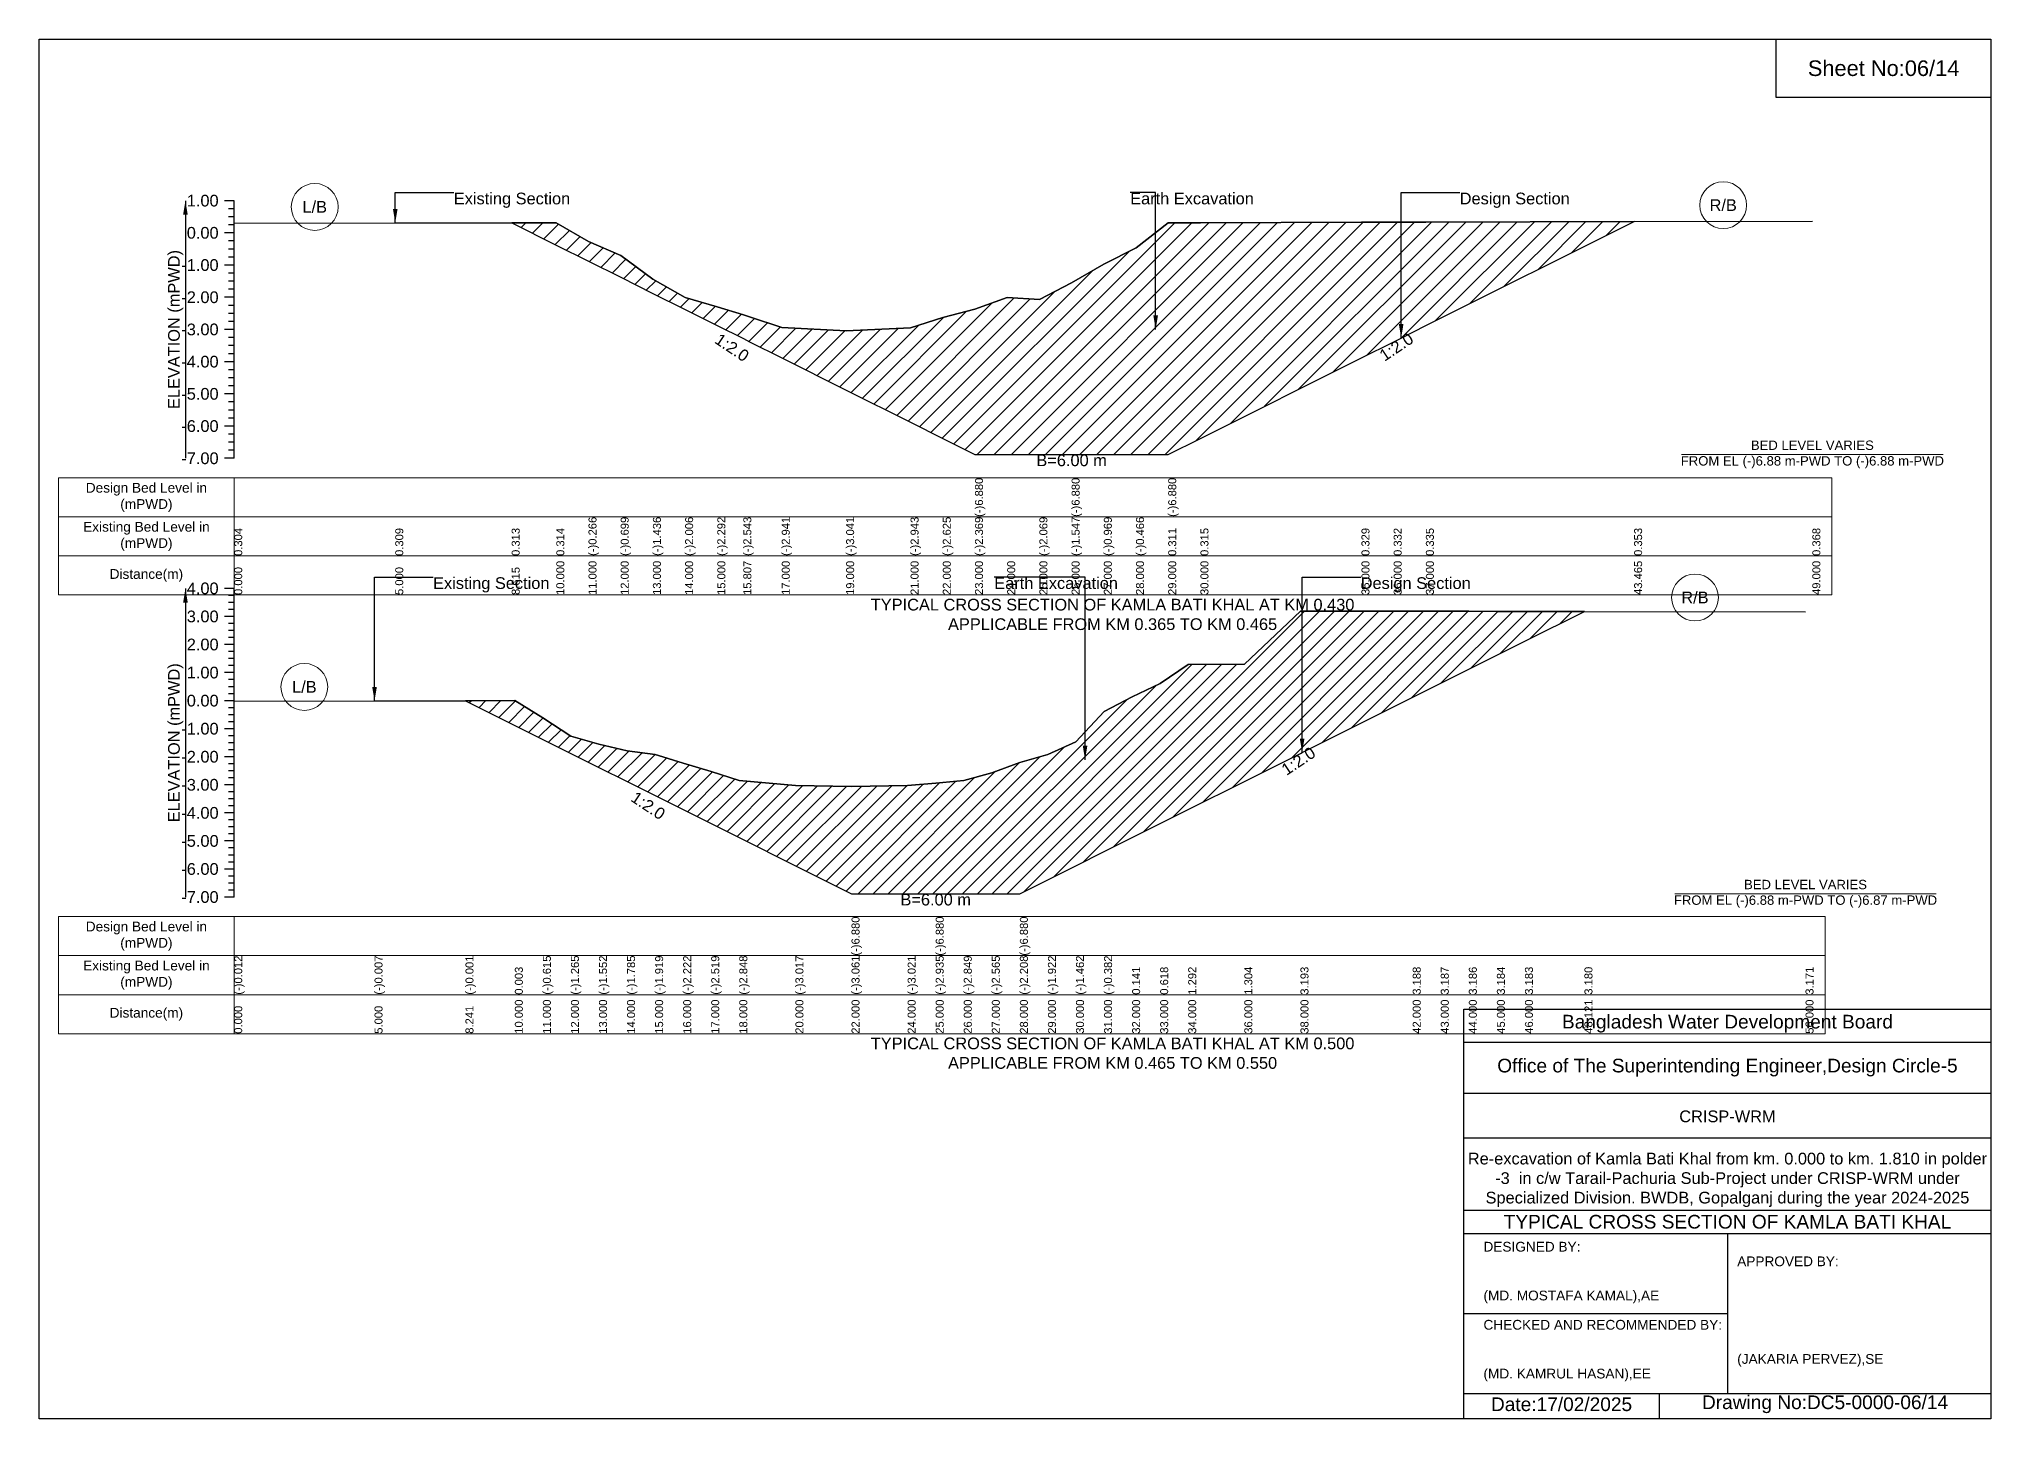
# Model space of a CAD drawing. Header units: inches. Extents: x 91000 to 238000, y -5656 to 51.
# Drawn here: x 150000 to 158000, y -5656 to 0 of the extents above; entities that cross this region are included whole.
import ezdxf

# ---------------------------------------------------------------- set-up
doc = ezdxf.new("R2010")
doc.units = ezdxf.units.IN
doc.header["$LTSCALE"] = 7
doc.header["$MEASUREMENT"] = 0
for name, color, linetype, lineweight in [('Cross section Data Border', 7, 'Continuous', 9), ('Cross Section Labels', 7, 'Continuous', 9), ('Existing_Bed_Level for Xsection', 7, 'Continuous', 25)]:
    doc.layers.add(name, color=color, linetype=linetype, lineweight=lineweight)
doc.styles.get("Standard").update_dxf_attribs({"font": 'arial.ttf'})
doc.dimstyles.get("Standard").update_dxf_attribs({"dimtxt": 0.18, "dimasz": 0.18, "dimexe": 0.18, "dimexo": 0.0625, "dimgap": 0.09, "dimtad": 0, "dimtih": 1, "dimtoh": 1, "dimdec": 4, "dimzin": 0, "dimdsep": 46, "dimtxsty": 'Standard', "dimcen": 0.09, "dimadec": 0, "dimazin": 0, "dimtfac": 1, "dimtdec": 4, "dimtofl": 0, "dimtmove": 0, "dimatfit": 3, "dimfxl": 1, "dimtolj": 1, "dimtzin": 0, "dimarcsym": 0})

msp = doc.modelspace()

# ---------------------------------------------------------------- hatches: boundary and pattern name
at = {"layer": 'Existing_Bed_Level for Xsection'}
h = msp.add_hatch(dxfattribs=at)
h.set_pattern_fill('ANSI31', color=256, scale=396, style=0)
h.paths.add_polyline_path([(151937.1, -753.3), (152120, -844.7), (152252, -910.7), (152384, -976.7), (152516, -1042.7), (152648, -1108.7), (152780, -1174.7), (152886.6, -1228), (152912, -1240.7), (153044, -1306.7), (153308, -1438.7), (153572, -1570.7), (153704, -1636.7), (153836, -1702.7), (153968, -1702.7), (154100, -1702.7), (154232, -1702.7), (154364, -1702.7), (154496, -1702.7), (154628, -1702.7), (154760, -1636.7), (155420, -1306.7), (155552, -1240.7), (155582.7, -1225.4), (155684, -1174.7), (156537.4, -748), (155684, -750.4), (155582.7, -750.7), (155552, -750.8), (155420, -751.2), (154760, -753), (154628, -753.5), (154496, -856.1), (154364, -922.5), (154232, -998.8), (154100, -1067.7), (153968, -1059.4), (153836, -1107.3), (153704, -1141.1), (153572, -1183.1), (153308, -1196), (153044, -1182.8), (152912, -1138.2), (152886.6, -1130.3), (152780, -1097.1), (152648, -1059.4), (152516, -984.1), (152384, -886.9), (152252, -829.7), (152120, -753.1)])
h = msp.add_hatch(dxfattribs=at)
h.set_pattern_fill('ANSI31', color=256, scale=345, style=0)
h.paths.add_polyline_path([(151747.7, -2712), (151950, -2813.2), (152065, -2870.7), (152180, -2928.2), (152295, -2985.7), (152410, -3043.2), (152525, -3100.7), (152538.9, -3107.6), (152640, -3158.2), (152755, -3215.7), (152870, -3273.2), (153100, -3388.2), (153330, -3503.2), (153560, -3503.2), (153675, -3503.2), (153790, -3503.2), (153905, -3503.2), (154020, -3503.2), (154135, -3445.7), (154250, -3388.2), (154365, -3330.7), (154480, -3273.2), (154595, -3215.7), (154710, -3158.2), (154940, -3043.2), (155170, -2928.2), (155176.9, -2924.7), (155630, -2698.2), (155745, -2640.7), (155860, -2583.2), (155975, -2525.7), (156090, -2468.2), (156333.9, -2346.2), (156090, -2345.9), (155975, -2345.8), (155860, -2345.7), (155745, -2345.5), (155630, -2345.4), (155176.9, -2344.8), (155170, -2344.8), (154940, -2562), (154710, -2563.4), (154595, -2640.9), (154480, -2695.8), (154365, -2755.9), (154250, -2880.1), (154135, -2933), (154020, -2965.9), (153905, -3007), (153790, -3039.6), (153675, -3049.5), (153560, -3059.4), (153330, -3064), (153100, -3058.9), (152870, -3039.5), (152755, -3001.7), (152640, -2967.5), (152538.9, -2936.9), (152525, -2932.7), (152410, -2917.3), (152295, -2890.5), (152180, -2857.5), (152065, -2782.7), (151950, -2711.6)])

# ---------------------------------------------------------------- linework, layer by layer
for points in [[(150000, 0), (158000, 0), (158000, -5656), (150000, -5656)], [(157120, 0), (158000, 0), (158000, -240), (157120, -240)]]:
    msp.add_lwpolyline(points, close=True)
for points in [[(155840, -5656), (155840, -3976), (158000, -3976)], [(155840, -4112), (158000, -4112)], [(155840, -4320), (158000, -4320)], [(155840, -4504), (158000, -4504)], [(155840, -4800), (158000, -4800)], [(155840, -4896), (158000, -4896)], [(156920, -4896), (156920, -5552)], [(155840, -5224), (156920, -5224)], [(155840, -5552), (158000, -5552)], [(156640, -5552), (156640, -5656)]]:
    msp.add_lwpolyline(points)
at = {"layer": 'Cross section Data Border'}
for points in [[(150080, -1798.6), (157348, -1798.6), (157348, -2278.6), (150080, -2278.6)], [(150080, -3597), (157320, -3597), (157320, -4077), (150080, -4077)]]:
    msp.add_lwpolyline(points, close=True, dxfattribs=at)
for points in [[(150800, -1798.6), (150800, -2278.6)], [(150080, -1958.6), (157348, -1958.6)], [(150080, -2118.6), (157348, -2118.6)], [(150800, -3597), (150800, -4077)], [(150080, -3757), (157320, -3757)], [(150080, -3917), (157320, -3917)]]:
    msp.add_lwpolyline(points, dxfattribs=at)
at = {"layer": 'Cross Section Labels'}
for points in [[(156732.2, -1702.7), (157803.8, -1702.7)], [(156704.2, -3503.2), (157775.8, -3503.2)]]:
    msp.add_lwpolyline(points, dxfattribs=at)
for centre in [(151130, -688.1), (156902.7, -681), (156786.9, -2289.3), (151087.5, -2655.6)]:
    msp.add_circle(centre, 96, dxfattribs=at)
at = {"layer": 'Existing_Bed_Level for Xsection'}
for points in [[(150800, -662.6), (150760, -662.6)], [(150800, -695.6), (150776, -695.6)], [(150800, -1718.6), (150800, -1586.6), (150800, -1454.6), (150800, -1322.6), (150800, -1190.6), (150800, -1058.6), (150800, -926.6), (150800, -794.6), (150800, -662.6)], [(150800, -794.6), (150760, -794.6)], [(150800, -728.6), (150776, -728.6)], [(150800, -761.6), (150776, -761.6)], [(150800, -754.5), (151460, -753.8), (151937.1, -753.3), (152120, -753.1), (152252, -829.7), (152384, -886.9), (152516, -984.1), (152648, -1059.4), (152780, -1097.1), (152886.6, -1130.3), (152912, -1138.2), (153044, -1182.8), (153308, -1196), (153572, -1183.1), (153704, -1141.1), (153836, -1107.3), (153836, -1107.3), (153968, -1059.4), (154100, -1067.7), (154232, -998.8), (154232, -998.8), (154364, -922.5), (154496, -856.1), (154628, -753.5), (154628, -753.5), (154760, -753), (155420, -751.2), (155552, -750.8), (155582.7, -750.7), (155684, -750.4), (156537.4, -748), (157268, -746)], [(150800, -827.6), (150776, -827.6)], [(150800, -860.6), (150776, -860.6)], [(150800, -926.6), (150760, -926.6)], [(150800, -893.6), (150776, -893.6)], [(150800, -959.6), (150776, -959.6)], [(150800, -992.6), (150776, -992.6)], [(150800, -1025.6), (150776, -1025.6)], [(150800, -1058.6), (150760, -1058.6)], [(150800, -1091.6), (150776, -1091.6)], [(150800, -1190.6), (150760, -1190.6)], [(150800, -1124.6), (150776, -1124.6)], [(150800, -1157.6), (150776, -1157.6)], [(150800, -1223.6), (150776, -1223.6)], [(150800, -1256.6), (150776, -1256.6)], [(150800, -1322.6), (150760, -1322.6)], [(150800, -1289.6), (150776, -1289.6)], [(150800, -1355.6), (150776, -1355.6)], [(150800, -1388.6), (150776, -1388.6)], [(150800, -1421.6), (150776, -1421.6)], [(150800, -1454.6), (150760, -1454.6)], [(150800, -1487.6), (150776, -1487.6)], [(150800, -1586.6), (150760, -1586.6)], [(150800, -1520.6), (150776, -1520.6)], [(150800, -1553.6), (150776, -1553.6)], [(150800, -1619.6), (150776, -1619.6)], [(150800, -1652.6), (150776, -1652.6)], [(150800, -1718.6), (150760, -1718.6)], [(150800, -1685.6), (150776, -1685.6)], [(150800, -2252), (150760, -2252)], [(150800, -2280.7), (150776, -2280.7)], [(150800, -2309.5), (150776, -2309.5)], [(150800, -3517), (150800, -3402), (150800, -3287), (150800, -3172), (150800, -3057), (150800, -2942), (150800, -2827), (150800, -2712), (150800, -2597), (150800, -2482), (150800, -2367), (150800, -2252)], [(150800, -2367), (150760, -2367)], [(150800, -2338.2), (150776, -2338.2)], [(150800, -2395.7), (150776, -2395.7)], [(150800, -2713.4), (151375, -2712.8), (151747.7, -2712), (151950, -2711.6), (152065, -2782.7), (152180, -2857.5), (152295, -2890.5), (152410, -2917.3), (152525, -2932.7), (152538.9, -2936.9), (152640, -2967.5), (152755, -3001.7), (152870, -3039.5), (153100, -3058.9), (153330, -3064), (153330, -3064), (153560, -3059.4), (153675, -3049.5), (153675, -3049.5), (153790, -3039.6), (153905, -3007), (154020, -2965.9), (154020, -2965.9), (154135, -2933), (154250, -2880.1), (154365, -2755.9), (154480, -2695.8), (154595, -2640.9), (154710, -2563.4), (154940, -2562), (155170, -2344.8), (155176.9, -2344.8), (155630, -2345.4), (155745, -2345.5), (155860, -2345.7), (155975, -2345.8), (156090, -2345.9), (156333.9, -2346.2), (157240, -2347.4)], [(150800, -2424.5), (150776, -2424.5)], [(150800, -2453.2), (150776, -2453.2)], [(150800, -2482), (150760, -2482)], [(150800, -2510.7), (150776, -2510.7)], [(150800, -2539.5), (150776, -2539.5)], [(150800, -2597), (150760, -2597)], [(150800, -2568.2), (150776, -2568.2)], [(150800, -2625.7), (150776, -2625.7)], [(150800, -2712), (150760, -2712)], [(150800, -2654.5), (150776, -2654.5)], [(150800, -2683.2), (150776, -2683.2)], [(150800, -2740.7), (150776, -2740.7)], [(150800, -2769.5), (150776, -2769.5)], [(150800, -2798.2), (150776, -2798.2)], [(150800, -2827), (150760, -2827)], [(150800, -2855.7), (150776, -2855.7)], [(150800, -2942), (150760, -2942)], [(150800, -2884.5), (150776, -2884.5)], [(150800, -2913.2), (150776, -2913.2)], [(150800, -2970.7), (150776, -2970.7)], [(150800, -2999.5), (150776, -2999.5)], [(150800, -3028.2), (150776, -3028.2)], [(150800, -3057), (150760, -3057)], [(150800, -3085.7), (150776, -3085.7)], [(150800, -3114.5), (150776, -3114.5)], [(150800, -3172), (150760, -3172)], [(150800, -3143.2), (150776, -3143.2)], [(150800, -3200.7), (150776, -3200.7)], [(150800, -3229.5), (150776, -3229.5)], [(150800, -3258.2), (150776, -3258.2)], [(150800, -3287), (150760, -3287)], [(150800, -3315.7), (150776, -3315.7)], [(150800, -3344.5), (150776, -3344.5)], [(150800, -3402), (150760, -3402)], [(150800, -3373.2), (150776, -3373.2)], [(150800, -3430.7), (150776, -3430.7)], [(150800, -3517), (150760, -3517)], [(150800, -3459.5), (150776, -3459.5)], [(150800, -3488.2), (150776, -3488.2)]]:
    msp.add_lwpolyline(points, dxfattribs=at)
for points in [[(151937.1, -753.3), (152120, -844.7), (152252, -910.7), (152384, -976.7), (152516, -1042.7), (152648, -1108.7), (152780, -1174.7), (152886.6, -1228), (152912, -1240.7), (153044, -1306.7), (153308, -1438.7), (153572, -1570.7), (153704, -1636.7), (153836, -1702.7), (153836, -1702.7), (153968, -1702.7), (154100, -1702.7), (154232, -1702.7), (154232, -1702.7), (154364, -1702.7), (154496, -1702.7), (154628, -1702.7), (154628, -1702.7), (154760, -1636.7), (155420, -1306.7), (155552, -1240.7), (155582.7, -1225.4), (155684, -1174.7), (156537.4, -748), (156537.4, -748), (156537.4, -748), (155684, -750.4), (155582.7, -750.7), (155552, -750.8), (155420, -751.2), (154760, -753), (154628, -753.5), (154628, -753.5), (154496, -856.1), (154364, -922.5), (154232, -998.8), (154232, -998.8), (154100, -1067.7), (153968, -1059.4), (153836, -1107.3), (153836, -1107.3), (153704, -1141.1), (153572, -1183.1), (153308, -1196), (153044, -1182.8), (152912, -1138.2), (152886.6, -1130.3), (152780, -1097.1), (152648, -1059.4), (152516, -984.1), (152384, -886.9), (152252, -829.7), (152120, -753.1)], [(151747.7, -2712), (151950, -2813.2), (152065, -2870.7), (152180, -2928.2), (152295, -2985.7), (152410, -3043.2), (152525, -3100.7), (152538.9, -3107.6), (152640, -3158.2), (152755, -3215.7), (152870, -3273.2), (153100, -3388.2), (153330, -3503.2), (153330, -3503.2), (153560, -3503.2), (153675, -3503.2), (153675, -3503.2), (153790, -3503.2), (153905, -3503.2), (154020, -3503.2), (154020, -3503.2), (154135, -3445.7), (154250, -3388.2), (154365, -3330.7), (154480, -3273.2), (154595, -3215.7), (154710, -3158.2), (154940, -3043.2), (155170, -2928.2), (155176.9, -2924.7), (155630, -2698.2), (155745, -2640.7), (155860, -2583.2), (155975, -2525.7), (156090, -2468.2), (156333.9, -2346.2), (156090, -2345.9), (155975, -2345.8), (155860, -2345.7), (155745, -2345.5), (155630, -2345.4), (155176.9, -2344.8), (155170, -2344.8), (154940, -2562), (154710, -2563.4), (154595, -2640.9), (154480, -2695.8), (154365, -2755.9), (154250, -2880.1), (154135, -2933), (154020, -2965.9), (154020, -2965.9), (153905, -3007), (153790, -3039.6), (153675, -3049.5), (153675, -3049.5), (153560, -3059.4), (153330, -3064), (153330, -3064), (153100, -3058.9), (152870, -3039.5), (152755, -3001.7), (152640, -2967.5), (152538.9, -2936.9), (152525, -2932.7), (152410, -2917.3), (152295, -2890.5), (152180, -2857.5), (152065, -2782.7), (151950, -2711.6)]]:
    msp.add_lwpolyline(points, close=True, dxfattribs=at)

# ---------------------------------------------------------------- texts
at = {"attachment_point": 5}
for s, insert, char_height in [('Sheet No:06/14', (157560, -120), 64), ('Bangladesh Water Development Board', (156920, -4036), 56), ('Office of The Superintending Engineer,Design Circle-5', (156920, -4216), 56)]:
    msp.add_mtext(s, dxfattribs=dict(at, insert=insert, char_height=char_height))
for s, insert, char_height, width, attachment_point in [('CRISP-WRM', (156920, -4416), 48, 2240, 5), ('Re-excavation of Kamla Bati Khal from km. 0.000 to km. 1.810 in polder -3  in c/w Tarail-Pachuria Sub-Project under CRISP-WRM under Specialized Division. BWDB, Gopalganj during the year 2024-2025', (156920, -4676), 48, 2160, 5), ('TYPICAL CROSS SECTION OF KAMLA BATI KHAL', (156920, -4848), 56, 2240, 5), ('DESIGNED BY:^J^J^J(MD. MOSTAFA KAMAL),AE', (155920, -5056), 40, 1120, 4), ('APPROVED BY:^J^J^J^J^J^J(JAKARIA PERVEZ),SE', (156960, -5216), 40, 1120, 4), ('CHECKED AND RECOMMENDED BY:^J^J^J(MD. KAMRUL HASAN),EE', (155920, -5376), 40, 1120, 4), ('Date:17/02/2025', (156240, -5596), 56, 1120, 5), ('Drawing No:DC5-0000-06/14', (157320, -5596), 56, 1760, 5)]:
    msp.add_mtext(s, dxfattribs=dict(insert=insert, char_height=char_height, width=width, attachment_point=attachment_point))
at = {"layer": 'Cross section Data Border', "char_height": 40, "width": 640, "attachment_point": 5}
for s, insert in [('Design Bed Level in (mPWD)', (150440, -1878.6)), ('Existing Bed Level in (mPWD)', (150440, -2038.6)), ('Distance(m)', (150440, -2198.6)), ('Design Bed Level in (mPWD)', (150440, -3677)), ('Existing Bed Level in (mPWD)', (150440, -3837)), ('Distance(m)', (150440, -3997))]:
    msp.add_mtext(s, dxfattribs=dict(at, insert=insert))
at = {"layer": 'Cross Section Labels'}
for s, insert, char_height, attachment_point in [('Existing Section', (151700, -629.6), 48, 1), ('Earth Excavation', (154472, -629.6), 48, 1), ('Design Section', (155822.7, -629.6), 48, 1), ('L/B', (151130, -688.1), 48, 5), ('R/B', (156902.7, -681), 48, 5), ('BED LEVEL VARIES ^JFROM EL (-)6.88 m-PWD TO (-)6.88 m-PWD', (157268, -1702.7), 38.4, 5), ('B=6.00 m', (154232, -1702.7), 48, 2), ('Existing Section', (151615, -2206), 48, 1), ('Earth Excavation', (153915, -2206), 48, 1), ('Design Section', (155416.9, -2206), 48, 1), ('TYPICAL CROSS SECTION OF KAMLA BATI KHAL AT KM 0.430^JAPPLICABLE FROM KM 0.365 TO KM 0.465', (154400, -2358.6), 48, 5), ('R/B', (156786.9, -2289.3), 48, 5), ('L/B', (151087.5, -2655.6), 48, 5), ('B=6.00 m', (153675, -3503.2), 48, 2), ('BED LEVEL VARIES ^JFROM EL (-)6.88 m-PWD TO (-)6.87 m-PWD', (157240, -3503.2), 38.4, 5), ('TYPICAL CROSS SECTION OF KAMLA BATI KHAL AT KM 0.500^JAPPLICABLE FROM KM 0.465 TO KM 0.550', (154400, -4157), 48, 5)]:
    msp.add_mtext(s, dxfattribs=dict(at, insert=insert, char_height=char_height, attachment_point=attachment_point))
at = {"layer": 'Cross Section Labels', "char_height": 48, "attachment_point": 2}
for insert, rotation in [((152853.6, -1244.5), 326.30993), ((155549.7, -1241.9), 33.69007), ((155148.2, -2939.1), 33.69007), ((152510.1, -3122), 326.30993)]:
    msp.add_mtext('1:2.0', dxfattribs=dict(at, insert=insert, rotation=rotation))
at = {"layer": 'Existing_Bed_Level for Xsection', "char_height": 48, "attachment_point": 6}
for s, insert in [('1.00', (150736, -662.6)), ('0.00', (150736, -794.6)), ('-1.00', (150736, -926.6)), ('-2.00', (150736, -1058.6)), ('-3.00', (150736, -1190.6)), ('-4.00', (150736, -1322.6)), ('-5.00', (150736, -1454.6)), ('-6.00', (150736, -1586.6)), ('-7.00', (150736, -1718.6)), ('4.00', (150736, -2252)), ('3.00', (150736, -2367)), ('2.00', (150736, -2482)), ('1.00', (150736, -2597)), ('0.00', (150736, -2712)), ('-1.00', (150736, -2827)), ('-2.00', (150736, -2942)), ('-3.00', (150736, -3057)), ('-4.00', (150736, -3172)), ('-5.00', (150736, -3287)), ('-6.00', (150736, -3402)), ('-7.00', (150736, -3517))]:
    msp.add_mtext(s, dxfattribs=dict(at, insert=insert))
at = {"layer": 'Existing_Bed_Level for Xsection', "rotation": 90}
for s, insert, char_height, attachment_point in [('ELEVATION (mPWD)', (150560, -1190.6), 48, 5), ('(-)6.880', (153836, -1958.6), 32.8, 1), ('(-)6.880', (154232, -1958.6), 32.8, 1), ('(-)6.880', (154628, -1958.6), 32.8, 1), ('(-)0.266', (152252, -2118.6), 32.8, 1), ('(-)0.699', (152384, -2118.6), 32.8, 1), ('(-)1.436', (152516, -2118.6), 32.8, 1), ('(-)2.006', (152648, -2118.6), 32.8, 1), ('(-)2.292', (152780, -2118.6), 32.8, 1), ('(-)2.543', (152886.6, -2118.6), 32.8, 1), ('(-)2.941', (153044, -2118.6), 32.8, 1), ('(-)3.041', (153308, -2118.6), 32.8, 1), ('(-)2.943', (153572, -2118.6), 32.8, 1), ('(-)2.625', (153704, -2118.6), 32.8, 1), ('(-)2.369', (153836, -2118.6), 32.8, 1), ('(-)2.069', (154100, -2118.6), 32.8, 1), ('(-)1.547', (154232, -2118.6), 32.8, 1), ('(-)0.969', (154364, -2118.6), 32.8, 1), ('(-)0.466', (154496, -2118.6), 32.8, 1), ('0.304', (150800, -2118.6), 32.8, 1), ('0.309', (151460, -2118.6), 32.8, 1), ('0.313', (151937.1, -2118.6), 32.8, 1), ('0.314', (152120, -2118.6), 32.8, 1), ('0.311', (154628, -2118.6), 32.8, 1), ('0.315', (154760, -2118.6), 32.8, 1), ('0.329', (155420, -2118.6), 32.8, 1), ('0.332', (155552, -2118.6), 32.8, 1), ('0.335', (155684, -2118.6), 32.8, 1), ('0.353', (156537.4, -2118.6), 32.8, 1), ('0.368', (157268, -2118.6), 32.8, 1), ('10.000', (152120, -2278.6), 32.8, 1), ('11.000', (152252, -2278.6), 32.8, 1), ('12.000', (152384, -2278.6), 32.8, 1), ('13.000', (152516, -2278.6), 32.8, 1), ('14.000', (152648, -2278.6), 32.8, 1), ('15.000', (152780, -2278.6), 32.8, 1), ('15.807', (152886.6, -2278.6), 32.8, 1), ('17.000', (153044, -2278.6), 32.8, 1), ('19.000', (153308, -2278.6), 32.8, 1), ('21.000', (153572, -2278.6), 32.8, 1), ('22.000', (153704, -2278.6), 32.8, 1), ('23.000', (153836, -2278.6), 32.8, 1), ('24.000', (153968, -2278.6), 32.8, 1), ('25.000', (154100, -2278.6), 32.8, 1), ('26.000', (154232, -2278.6), 32.8, 1), ('27.000', (154364, -2278.6), 32.8, 1), ('28.000', (154496, -2278.6), 32.8, 1), ('29.000', (154628, -2278.6), 32.8, 1), ('30.000', (154760, -2278.6), 32.8, 1), ('35.000', (155420, -2278.6), 32.8, 1), ('36.000', (155552, -2278.6), 32.8, 1), ('37.000', (155684, -2278.6), 32.8, 1), ('43.465', (156537.4, -2278.6), 32.8, 1), ('49.000', (157268, -2278.6), 32.8, 1), ('0.000', (150800, -2278.6), 32.8, 1), ('5.000', (151460, -2278.6), 32.8, 1), ('8.615', (151937.1, -2278.6), 32.8, 1), ('ELEVATION (mPWD)', (150560, -2884.5), 48, 5), ('(-)6.880', (153330, -3757), 32.8, 1), ('(-)6.880', (153675, -3757), 32.8, 1), ('(-)6.880', (154020, -3757), 32.8, 1), ('(-)0.012', (150800, -3917), 32.8, 1), ('(-)0.007', (151375, -3917), 32.8, 1), ('(-)0.001', (151747.7, -3917), 32.8, 1), ('(-)0.615', (152065, -3917), 32.8, 1), ('(-)1.265', (152180, -3917), 32.8, 1), ('(-)1.552', (152295, -3917), 32.8, 1), ('(-)1.785', (152410, -3917), 32.8, 1), ('(-)1.919', (152525, -3917), 32.8, 1), ('(-)2.222', (152640, -3917), 32.8, 1), ('(-)2.519', (152755, -3917), 32.8, 1), ('(-)2.848', (152870, -3917), 32.8, 1), ('(-)3.017', (153100, -3917), 32.8, 1), ('(-)3.061', (153330, -3917), 32.8, 1), ('(-)3.021', (153560, -3917), 32.8, 1), ('(-)2.935', (153675, -3917), 32.8, 1), ('(-)2.849', (153790, -3917), 32.8, 1), ('(-)2.565', (153905, -3917), 32.8, 1), ('(-)2.208', (154020, -3917), 32.8, 1), ('(-)1.922', (154135, -3917), 32.8, 1), ('(-)1.462', (154250, -3917), 32.8, 1), ('(-)0.382', (154365, -3917), 32.8, 1), ('0.003', (151950, -3917), 32.8, 1), ('0.141', (154480, -3917), 32.8, 1), ('0.618', (154595, -3917), 32.8, 1), ('1.292', (154710, -3917), 32.8, 1), ('1.304', (154940, -3917), 32.8, 1), ('3.193', (155170, -3917), 32.8, 1), ('3.188', (155630, -3917), 32.8, 1), ('3.187', (155745, -3917), 32.8, 1), ('3.186', (155860, -3917), 32.8, 1), ('3.184', (155975, -3917), 32.8, 1), ('3.183', (156090, -3917), 32.8, 1), ('3.180', (156333.9, -3917), 32.8, 1), ('3.171', (157240, -3917), 32.8, 1), ('0.000', (150800, -4077), 32.8, 1), ('5.000', (151375, -4077), 32.8, 1), ('8.241', (151747.7, -4077), 32.8, 1), ('10.000', (151950, -4077), 32.8, 1), ('11.000', (152065, -4077), 32.8, 1), ('12.000', (152180, -4077), 32.8, 1), ('13.000', (152295, -4077), 32.8, 1), ('14.000', (152410, -4077), 32.8, 1), ('15.000', (152525, -4077), 32.8, 1), ('16.000', (152640, -4077), 32.8, 1), ('17.000', (152755, -4077), 32.8, 1), ('18.000', (152870, -4077), 32.8, 1), ('20.000', (153100, -4077), 32.8, 1), ('22.000', (153330, -4077), 32.8, 1), ('24.000', (153560, -4077), 32.8, 1), ('25.000', (153675, -4077), 32.8, 1), ('26.000', (153790, -4077), 32.8, 1), ('27.000', (153905, -4077), 32.8, 1), ('28.000', (154020, -4077), 32.8, 1), ('29.000', (154135, -4077), 32.8, 1), ('30.000', (154250, -4077), 32.8, 1), ('31.000', (154365, -4077), 32.8, 1), ('32.000', (154480, -4077), 32.8, 1), ('33.000', (154595, -4077), 32.8, 1), ('34.000', (154710, -4077), 32.8, 1), ('36.000', (154940, -4077), 32.8, 1), ('38.000', (155170, -4077), 32.8, 1), ('42.000', (155630, -4077), 32.8, 1), ('43.000', (155745, -4077), 32.8, 1), ('44.000', (155860, -4077), 32.8, 1), ('45.000', (155975, -4077), 32.8, 1), ('46.000', (156090, -4077), 32.8, 1), ('48.121', (156333.9, -4077), 32.8, 1), ('56.000', (157240, -4077), 32.8, 1)]:
    msp.add_mtext(s, dxfattribs=dict(at, insert=insert, char_height=char_height, attachment_point=attachment_point))

# ---------------------------------------------------------------- leaders
at = {"layer": 'Cross Section Labels', "annotation_type": 0, "has_hookline": 1}
for points, hookline_direction, text_width in [([(151460, -753.8), (151460, -629.6), (151699.9, -629.6)], 0, 467.2), ([(154576.5, -1190.2), (154576.5, -629.6), (154471.9, -629.6)], 0, 497), ([(155582.7, -1225.4), (155582.7, -629.6), (155822.6, -629.6)], 0, 441.2), ([(151375, -2712.8), (151375, -2206), (151614.9, -2206)], 0, 467.2), ([(154287.2, -2954), (154287.2, -2206), (153915.1, -2206)], 1, 497), ([(155176.9, -2924.7), (155176.9, -2206), (155416.9, -2206)], 0, 441.2)]:
    msp.add_leader(points, dimstyle='Standard', override={"dimasz": 57.6}, dxfattribs=dict(at, hookline_direction=hookline_direction, text_width=text_width))
at = {"layer": 'Existing_Bed_Level for Xsection'}
for points in [[(150600, -662.6), (150600, -1718.6)], [(150600, -2252), (150600, -3517)]]:
    msp.add_leader(points, dimstyle='Standard', override={"dimasz": 57.6}, dxfattribs=at)

doc.saveas('drawing.dxf')
